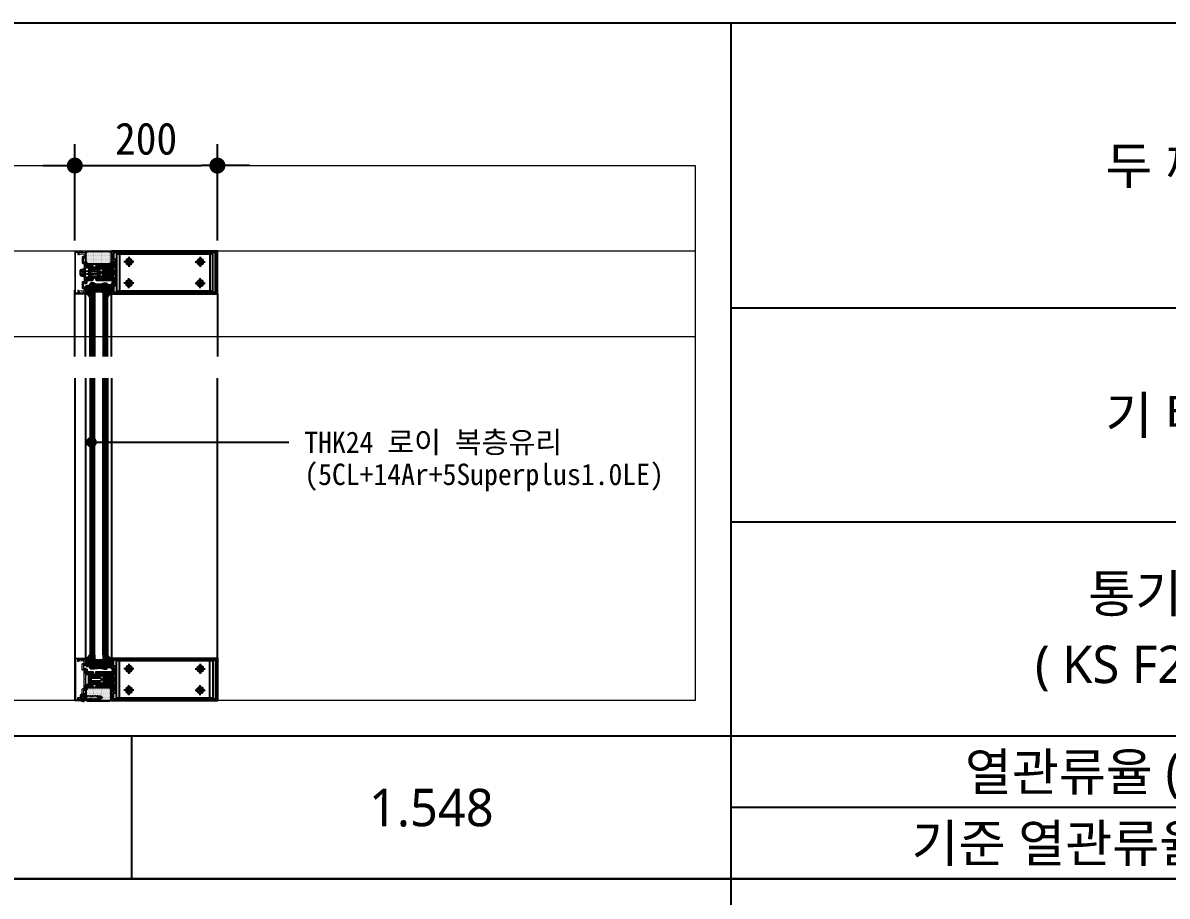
# Model space of a CAD drawing. Header units: millimetres. Extents: x 433 to 50040, y -8477 to -471.
# Drawn here: x 39581 to 41185, y -3400 to -2176 of the extents above; entities that cross this region are included whole.
import ezdxf
from ezdxf.enums import TextEntityAlignment as Align

# ---------------------------------------------------------------- set-up
doc = ezdxf.new("R2010")
doc.units = ezdxf.units.MM
doc.header["$MEASUREMENT"] = 0
doc.header["$PDSIZE"] = -10
doc.linetypes.add('HIDDEN', pattern=[0.375, 0.25, -0.125])
doc.layers.get('0').update_dxf_attribs({"linetype": 'CONTINUOUS'})
doc.layers.get('Defpoints').update_dxf_attribs({"color": 153, "linetype": 'CONTINUOUS'})
for name, color, linetype, lineweight in [('A-DIMS', 7, 'CONTINUOUS', 25), ('A-MKXS-LEAD', 7, 'CONTINUOUS', 25), ('A-MKXS-TEXT1', 3, 'CONTINUOUS', 25), ('A-MKXX-NAME', 3, 'CONTINUOUS', 25), ('A-XXXX-INSL2', 8, 'CONTINUOUS', 18), ('A-XXXX-TABL', 7, 'CONTINUOUS', 25), ('WJ-AZON', 254, 'CONTINUOUS', 5), ('WJ-NORT', 4, 'CONTINUOUS', 5), ('WJ-SILI', 4, 'CONTINUOUS', 5), ('노튼테이프', 41, 'CONTINUOUS', 5), ('창틀후레임', 3, 'CONTINUOUS', 20)]:
    doc.layers.add(name, color=color, linetype=linetype, lineweight=lineweight)
for name, color, linetype in [('A-WIN', 4, 'CONTINUOUS'), ('ALUM', 4, 'CONTINUOUS'), ('BACKUP', 4, 'CONTINUOUS'), ('C-GLAZ', 4, 'CONTINUOUS'), ('D', 5, 'CONTINUOUS'), ('DIM', 7, 'CONTINUOUS'), ('HW', 160, 'CONTINUOUS'), ('L0_', 7, 'CONTINUOUS'), ('RXANNOT', 4, 'CONTINUOUS'), ('WALL', 3, 'CONTINUOUS'), ('WJ-BOLT', 6, 'CONTINUOUS'), ('단면선', 9, 'CONTINUOUS'), ('조립앵글', 7, 'HIDDEN')]:
    doc.layers.add(name, color=color, linetype=linetype)
doc.layers.add('A-XXXX-NPLT', color=144, linetype='CONTINUOUS', lineweight=15, plot=False)
doc.styles.add('HY울릉도L', font='')
doc.styles.add('돋움체', font='')
doc.styles.add('맑은고딕', font='malgun.ttf')
doc.styles.get('HY울릉도L').set_extended_font_data('HYwulM')
doc.styles.get('돋움체').set_extended_font_data('DotumChe')
doc.dimstyles.new('CDIM', dxfattribs={"dimtxt": 3, "dimasz": 1.5, "dimexe": 2, "dimexo": 1, "dimgap": 1, "dimtad": 1, "dimdec": 0, "dimrnd": 0.5, "dimzin": 0, "dimdsep": 32, "dimlunit": 6, "dimtxsty": 'HY울릉도L', "dimblk1": '_CIDOT', "dimblk2": '_CIDOT', "dimsah": 1, "dimcen": 5.5, "dimclrd": 2, "dimclre": 2, "dimclrt": 7, "dimadec": 0, "dimazin": 0, "dimtfac": 1, "dimtdec": 0, "dimtix": 1, "dimtmove": 2, "dimatfit": 1, "dimldrblk": '_CIDOT', "dimfxl": 1, "dimtolj": 1, "dimtzin": 0, "dimlwd": -1, "dimarcsym": 0})

# ---------------------------------------------------------------- blocks, each defined once
blk = doc.blocks.new('2')
at = {"layer": 'A-XXXX-NPLT', "ltscale": 50}
for p, q in [((2290, -320), (950, -320)), ((2290, -440), (950, -440))]:
    blk.add_line(p, q, dxfattribs=at)
blk.add_lwpolyline([(2290, -950), (950, -950), (950, -200), (2290, -200)], close=True, dxfattribs=at)
at = {"layer": 'A-XXXX-TABL'}
for p, q in [((2340, 0), (2340, -1200)), ((5340, -400), (2340, -400)), ((5340, -700), (2340, -700)), ((5340, -1000), (720, -1000)), ((1500, -1200), (1500, -1000)), ((5340, -1100), (2340, -1100))]:
    blk.add_line(p, q, dxfattribs=at)
blk.add_lwpolyline([(5340, -1200), (900, -1200), (900, 0), (5340, 0)], close=True, dxfattribs=at)
at = {"layer": 'A-MKXX-NAME', "style": '맑은고딕'}
for s, p in [('두 께', (2940, -200)), ('기 타', (2940, -550)), ('통기량', (2940, -800)), ('( KS F2292 )', (2949.6, -899.2)), ('열관류율 (W/㎡·K)', (2940, -1050)), ('기준 열관류율 (W/㎡·K)', (2940, -1150))]:
    blk.add_text(s, height=52.5, dxfattribs=at).set_placement(p, align=Align.MIDDLE_CENTER)
blk = doc.blocks.new('양식2')
at = {"layer": 'A-XXXX-INSL2', "xscale": 2.666666666666639, "yscale": 2.666666666666639, "zscale": 2.666666666666639}
for p in [(8217.7, -43999.9), (8217.7, -47199.9)]:
    blk.add_blockref('2', p, dxfattribs=at)
blk = doc.blocks.new('새로fef운 블럭')
at = {"layer": 'HW', "color": 41}
for p, q in [((484.4, -573.8), (485.1, -573.4)), ((484.4, -573.8), (485.1, -574.2)), ((484.4, -575.6), (485.1, -575.2)), ((484.4, -575.6), (485.1, -576)), ((484.4, -577.4), (485.1, -577)), ((484.4, -577.4), (485.1, -577.8)), ((484.7, -571.8), (485.1, -571.6)), ((484.7, -572.2), (484.7, -571.8)), ((484.7, -572.2), (485.1, -572.4)), ((486.9, -565.9), (484.9, -567.9)), ((484.9, -570.6), (484.9, -567.9)), ((484.9, -570.6), (485.1, -570.6)), ((485.1, -571.6), (485.1, -570.6)), ((485.1, -573.4), (485.1, -572.4)), ((485.1, -575.2), (485.1, -574.2)), ((485.1, -577), (485.1, -576)), ((487.3, -565.6), (486.8, -565.6)), ((488.1, -570.3), (486.8, -565.6)), ((487.3, -565.6), (487.3, -566)), ((487.3, -566), (489.2, -567.9)), ((489.2, -571.8), (489, -572.5)), ((489.5, -572.8), (489, -572.5)), ((489.6, -573), (489, -573.3)), ((489, -574.3), (489, -573.3)), ((489.7, -574.7), (489, -574.3)), ((489.7, -574.7), (489, -575.1)), ((489, -576.1), (489, -575.1)), ((489.7, -576.5), (489, -576.1)), ((489.7, -576.5), (489, -576.9)), ((489, -577.9), (489, -576.9)), ((489.2, -571.8), (489.2, -567.9)), ((489.6, -573), (489.5, -572.8)), ((481.9, -591.6), (482.5, -591.1)), ((492.2, -591.6), (481.9, -591.6)), ((481.9, -592.2), (481.9, -591.6)), ((492.2, -592.2), (481.9, -592.2)), ((491.6, -591.1), (482.5, -591.1)), ((482.6, -594.6), (482.6, -592.2)), ((484.4, -579.2), (485.1, -578.8)), ((484.4, -579.2), (485.1, -579.6)), ((484.4, -580.9), (485.1, -580.5)), ((484.4, -580.9), (485.1, -581.3)), ((484.4, -582.7), (485.1, -582.3)), ((484.4, -582.7), (485.1, -583.1)), ((484.4, -584.5), (485.1, -584.1)), ((484.4, -584.5), (485.1, -584.9)), ((484.4, -586.3), (485.1, -585.9)), ((484.4, -586.3), (485.1, -586.7)), ((484.4, -588.1), (485.1, -587.7)), ((484.4, -588.1), (485.1, -588.5)), ((484.4, -589.8), (485.1, -589.4)), ((484.4, -589.8), (485.1, -590.2)), ((484.8, -594.6), (484.8, -592.2)), ((485.1, -578.8), (485.1, -577.8)), ((485.1, -580.5), (485.1, -579.6)), ((485.1, -582.3), (485.1, -581.3)), ((485.1, -584.1), (485.1, -583.1)), ((485.1, -585.9), (485.1, -584.9)), ((485.1, -587.7), (485.1, -586.7)), ((485.1, -589.4), (485.1, -588.5)), ((485.1, -590.2), (485.2, -590.3)), ((485.2, -590.5), (485.2, -590.3)), ((489.7, -578.3), (489, -577.9)), ((489.7, -578.3), (489, -578.7)), ((489, -579.7), (489, -578.7)), ((489.7, -580), (489, -579.7)), ((489.7, -580), (489, -580.4)), ((489, -581.4), (489, -580.4)), ((489.7, -581.8), (489, -581.4)), ((489.7, -581.8), (489, -582.2)), ((489, -583.2), (489, -582.2)), ((489.7, -583.6), (489, -583.2)), ((489.7, -583.6), (489, -584)), ((489, -585), (489, -584)), ((489.7, -585.4), (489, -585)), ((489.7, -585.4), (489, -585.8)), ((489, -586.8), (489, -585.8)), ((489.7, -587.2), (489, -586.8)), ((489.7, -587.2), (489, -587.6)), ((489, -588.6), (489, -587.6)), ((489.7, -589), (489, -588.6)), ((489.7, -589), (489, -589.3)), ((489, -590.3), (489, -589.3)), ((489, -590.5), (489, -590.3)), ((489.3, -594.6), (489.3, -592.2)), ((492.2, -591.6), (491.6, -591.1)), ((491.6, -594.6), (491.6, -592.2)), ((492.2, -592.2), (492.2, -591.6)), ((490.6, -595.6), (483.5, -595.6)), ((483.5, -595.6), (483.5, -595.9)), ((490.4, -595.9), (483.7, -595.9)), ((490.6, -595.6), (490.6, -595.9))]:
    blk.add_line(p, q, dxfattribs=at)
at = {"layer": 'HW', "color": 41, "extrusion": (0, 0, -1)}
for centre, major_axis, start_param, end_param in [((486.6, -569.9), (1.3, 1.3), 1.774199, 3.3549), ((489.6, -565.1), (1.94, 1.94), 2.518999, 3.764188), ((487, -570.5), (0.806, 0.806), 0.523592, 1.774187), ((484.5, -590.5), (-0.442, 0.442), 2.356196, 3.926994), ((489.6, -590.5), (0.442, 0.442), 2.356196, 3.926989), ((483.7, -594.7), (-0.804, 0.804), 2.216812, 5.63716), ((487.1, -593.3), (-1.84, 1.84), 2.883261, 4.970719), ((490.4, -594.7), (0.804, 0.804), 0.646016, 4.066373)]:
    blk.add_ellipse(centre, major_axis=major_axis, ratio=1, start_param=start_param, end_param=end_param, dxfattribs=at)
blk = doc.blocks.new('SCREWPL')
at = {"layer": 'WJ-BOLT', "color": 1}
for p, q in [((3813.2, 307.7), (3813.2, 293.7)), ((3820.2, 300.7), (3806.2, 300.7))]:
    blk.add_line(p, q, dxfattribs=at)
at = {"layer": 'WJ-BOLT'}
blk.add_lwpolyline([(3812.4, 299.7, 0.414214), (3812.2, 300), (3810.3, 300, -0.135792), (3810.3, 301.5), (3812.2, 301.5, 0.414214), (3812.4, 301.7), (3812.4, 303.6, -0.135792), (3813.9, 303.6), (3813.9, 301.7, 0.414214), (3814.1, 301.5), (3816, 301.5, -0.135792), (3816, 300), (3814.1, 300, 0.414214), (3813.9, 299.7), (3813.9, 297.8, -0.135792), (3812.4, 297.8)], format="xyb", close=True, dxfattribs=at)
blk.add_circle((3813.2, 300.7), 4.5, dxfattribs=at)
blk = doc.blocks.new('_CIDOT')
at = {"color": 0, "linetype": 'ByBlock'}
blk.add_line((2, 0), (-1, 0), dxfattribs=at)
at = {"color": 0, "linetype": 'ByBlock', "const_width": 0.5}
blk.add_lwpolyline([(-0.25, 0, 1), (0.25, 0, 1)], format="xyb", close=True, dxfattribs=at)
blk = doc.blocks.new('*D12')
at = {"layer": 'A-DIMS', "lineweight": -2, "transparency": 16777216}
for p, q in [((39653.5, -2481.5), (39653.5, -2346.5)), ((39853.5, -2481.5), (39853.5, -2346.5))]:
    blk.add_line(p, q, dxfattribs=at)
at = {"layer": 'A-DIMS', "transparency": 16777216}
blk.add_line((39676, -2376.5), (39831, -2376.5), dxfattribs=at)
at = {"layer": 'Defpoints', "color": 0, "transparency": 16777216}
for p in [(39853.5, -2376.5), (39653.5, -2496.5), (39853.5, -2496.5)]:
    blk.add_point(p, dxfattribs=at)
at = {"layer": 'A-DIMS', "transparency": 16777216, "xscale": 22.5, "yscale": 22.5, "zscale": 22.5, "rotation": 180}
blk.add_blockref('_CIDOT', (39653.5, -2376.5), dxfattribs=at)
at = {"layer": 'A-DIMS', "transparency": 16777216, "xscale": 22.5, "yscale": 22.5, "zscale": 22.5}
blk.add_blockref('_CIDOT', (39853.5, -2376.5), dxfattribs=at)
at = {"layer": 'A-DIMS', "color": 3, "transparency": 16777216, "insert": (39753.5, -2339), "char_height": 45, "attachment_point": 5, "style": '돋움체'}
blk.add_mtext('\\A1;200', dxfattribs=at)

msp = doc.modelspace()

# ---------------------------------------------------------------- hatches: boundary and pattern name
at = {"layer": 'A-WIN'}
h = msp.add_hatch(dxfattribs=at)
h.set_pattern_fill('ANSI31', color=8, scale=0.3, angle=270, style=0)
h.set_pattern_definition([(314.999975, (25215.7852, -34621.307), (0.673519502, 0.673518916), [])])
h.paths.add_polyline_path([(39705.9, -2537.3, -0.370185), (39706.4, -2537.7), (39707, -2541.6, 0.370185), (39707.5, -2542), (39708.3, -2542), (39708.3, -2534.8, 0.414214), (39707.8, -2534.3), (39698.6, -2534.3), (39697.6, -2533), (39691.6, -2533), (39690.6, -2534.3), (39688.6, -2534.3), (39688.6, -2533.4), (39689.6, -2532.3, 0.668179), (39689.4, -2531.8), (39676.7, -2531.8, -0.414214), (39676.2, -2531.3), (39676.2, -2521.7, -0.414214), (39676.7, -2521.2), (39689.4, -2521.2, 0.668179), (39689.6, -2520.7), (39688.6, -2519.6), (39688.6, -2518.7), (39690.6, -2518.7), (39691.6, -2519.9), (39697.6, -2519.9), (39698.6, -2518.7), (39707.8, -2518.7, 0.414214), (39708.3, -2518.2), (39708.3, -2510.9), (39707.5, -2510.9, 0.370185), (39707, -2511.4), (39706.4, -2515.3, -0.370185), (39705.9, -2515.7), (39684, -2515.7, 1), (39684, -2517.4), (39685.9, -2517.4, -0.414214), (39686.2, -2517.7), (39686.2, -2518.9, -0.414214), (39685.9, -2519.2), (39676.5, -2519.2, -0.414214), (39676.2, -2518.9), (39676.2, -2517.7, -0.414214), (39676.5, -2517.4), (39678.3, -2517.4, 1), (39678.3, -2515.7), (39671, -2515.7, -0.414214), (39670.5, -2515.2), (39670.5, -2512.5, 0.414214), (39670.2, -2512.2), (39668.8, -2512.2, 0.414214), (39668.5, -2512.5), (39668.5, -2517.9, 0.414214), (39668.8, -2518.2), (39672.7, -2518.2, -0.414214), (39673.2, -2518.7), (39673.2, -2534.3, -0.414214), (39672.7, -2534.8), (39668.8, -2534.8, 0.414214), (39668.5, -2535.1), (39668.5, -2540.5, 0.414214), (39668.8, -2540.8), (39670.2, -2540.8, 0.414214), (39670.5, -2540.5), (39670.5, -2537.8, -0.414214), (39671, -2537.3), (39678.3, -2537.3, 1), (39678.3, -2535.6), (39676.5, -2535.6, -0.414214), (39676.2, -2535.3), (39676.2, -2534.1, -0.414214), (39676.5, -2533.8), (39685.9, -2533.8, -0.414214), (39686.2, -2534.1), (39686.2, -2535.3, -0.414214), (39685.9, -2535.6), (39684, -2535.6, 1), (39684, -2537.3)])
at = {"layer": 'A-WIN', "linetype": 'Continuous'}
h = msp.add_hatch(dxfattribs=at)
h.set_pattern_fill('ANSI37', color=8, scale=0.3, angle=90, style=0)
h.set_pattern_definition([(135, (54155.6148, -34621.307), (0.67351921, 0.67351921), []), (45, (54155.6148, -34621.307), (0.67351921, -0.67351921), [])])
edge = h.paths.add_edge_path()
edge.add_arc((39694.2, -2542.6), 1.1, 136.8305, 179.8108)
edge.add_line((39693.1, -2542.6), (39693.1, -2547.6))
edge.add_arc((39692.8, -2547.6), 0.3, -90, 0, ccw=False)
edge.add_line((39692.8, -2547.9), (39681.5, -2547.9))
edge.add_arc((39681.5, -2547.6), 0.3, 180, 270, ccw=False)
edge.add_line((39681.2, -2547.6), (39681.2, -2542.6))
edge.add_arc((39680.1, -2542.6), 1.1, 0.1892, 43.1695)
edge.add_arc((39687.2, -2518.6), 24.1, 254.9717, 285.0283)
h = msp.add_hatch(dxfattribs=at)
h.set_pattern_fill('ANSI37', color=8, scale=0.3, angle=90, style=0)
h.set_pattern_definition([(135, (54155.6148, -34678.4199), (0.67351921, 0.67351921), []), (45, (54155.6148, -34678.4199), (0.67351921, -0.67351921), [])])
edge = h.paths.add_edge_path()
edge.add_arc((39694.2, -3080.7), 1.1, 180.1892, 223.1695, ccw=False)
edge.add_line((39693.1, -3080.7), (39693.1, -3075.6))
edge.add_arc((39692.8, -3075.6), 0.3, 360, 450)
edge.add_line((39692.8, -3075.3), (39681.5, -3075.3))
edge.add_arc((39681.5, -3075.6), 0.3, 90, 180)
edge.add_line((39681.2, -3075.6), (39681.2, -3080.7))
edge.add_arc((39680.1, -3080.7), 1.1, 316.8305, 359.8108, ccw=False)
edge.add_arc((39687.2, -3104.7), 24.1, 74.9717, 105.0283, ccw=False)
at = {"layer": 'A-WIN'}
h = msp.add_hatch(dxfattribs=at)
h.set_pattern_fill('ANSI31', color=8, scale=0.3, angle=270, style=0)
h.set_pattern_definition([(314.999975, (25215.7852, -34678.4199), (0.673519502, 0.673518916), [])])
h.paths.add_polyline_path([(39705.9, -3086, 0.370185), (39706.4, -3085.6), (39707, -3081.7, -0.370185), (39707.5, -3081.2), (39708.3, -3081.2), (39708.3, -3088.5, -0.414214), (39707.8, -3089), (39698.6, -3089), (39697.6, -3090.2), (39691.6, -3090.2), (39690.6, -3089), (39688.6, -3089), (39688.6, -3089.9), (39689.6, -3091, -0.668179), (39689.4, -3091.5), (39676.7, -3091.5, 0.414214), (39676.2, -3092), (39676.2, -3101.6, 0.414214), (39676.7, -3102.1), (39689.4, -3102.1, -0.668179), (39689.6, -3102.6), (39688.6, -3103.7), (39688.6, -3104.6), (39690.6, -3104.6), (39691.6, -3103.3), (39697.6, -3103.3), (39698.6, -3104.6), (39707.8, -3104.6, -0.414214), (39708.3, -3105.1), (39708.3, -3112.3), (39707.5, -3112.3, -0.370185), (39707, -3111.9), (39706.4, -3108, 0.370185), (39705.9, -3107.6), (39684, -3107.6, -1), (39684, -3105.9), (39685.9, -3105.9, 0.414214), (39686.2, -3105.6), (39686.2, -3104.4, 0.414214), (39685.9, -3104.1), (39676.5, -3104.1, 0.414214), (39676.2, -3104.4), (39676.2, -3105.6, 0.414214), (39676.5, -3105.9), (39678.3, -3105.9, -1), (39678.3, -3107.6), (39671, -3107.6, 0.414214), (39670.5, -3108.1), (39670.5, -3110.8, -0.414214), (39670.2, -3111.1), (39668.8, -3111.1, -0.414214), (39668.5, -3110.8), (39668.5, -3105.4, -0.414214), (39668.8, -3105.1), (39672.7, -3105.1, 0.414214), (39673.2, -3104.6), (39673.2, -3089, 0.414214), (39672.7, -3088.5), (39668.8, -3088.5, -0.414214), (39668.5, -3088.2), (39668.5, -3082.8, -0.414214), (39668.8, -3082.5), (39670.2, -3082.5, -0.414214), (39670.5, -3082.8), (39670.5, -3085.5, 0.414214), (39671, -3086), (39678.3, -3086, -1), (39678.3, -3087.7), (39676.5, -3087.7, 0.414214), (39676.2, -3088), (39676.2, -3089.2, 0.414214), (39676.5, -3089.5), (39685.9, -3089.5, 0.414214), (39686.2, -3089.2), (39686.2, -3088, 0.414214), (39685.9, -3087.7), (39684, -3087.7, -1), (39684, -3086)])
at = {"layer": 'BACKUP', "ltscale": 10}
h = msp.add_hatch(dxfattribs=at)
h.set_pattern_fill('DOTS', color=8, scale=20, angle=90, style=0)
h.set_pattern_definition([(90, (41116.5544, 189873.7493), (-1.25, 0.625), [0, -1.25])])
edge = h.paths.add_edge_path()
edge.add_line((39704.7, -2499.5), (39704.7, -2511.6))
edge.add_arc((39701.7, -2511.6), 3, -90, 0, ccw=False)
edge.add_line((39701.7, -2514.6), (39672, -2514.6))
edge.add_arc((39672, -2511.6), 3, 180, 270, ccw=False)
edge.add_line((39669, -2511.6), (39669, -2499.5))
edge.add_arc((39672, -2499.5), 3, 90, 180, ccw=False)
edge.add_line((39672, -2496.5), (39701.7, -2496.5))
edge.add_arc((39701.7, -2499.5), 3, 0, 90, ccw=False)
at = {"layer": 'BACKUP'}
h = msp.add_hatch(dxfattribs=at)
h.set_pattern_fill('DOTS', color=8, scale=5, angle=90, style=0)
h.set_pattern_definition([(270, (23065.76747, -209572.53284), (-0.3125, -0.15625), [0, -0.3125])])
h.paths.add_polyline_path([(39675.2, -2547.8, 1), (39668.5, -2547.8, 1)])
h = msp.add_hatch(dxfattribs=at)
h.set_pattern_fill('DOTS', color=8, scale=5, angle=90, style=0)
h.set_pattern_definition([(270, (23065.76747, -209629.64574), (-0.3125, -0.15625), [0, -0.3125])])
h.paths.add_polyline_path([(39675.2, -3075.5, -1), (39668.5, -3075.5, -1)])
at = {"layer": 'BACKUP', "ltscale": 10}
h = msp.add_hatch(dxfattribs=at)
h.set_pattern_fill('DOTS', color=8, scale=20, angle=90, style=0)
h.set_pattern_definition([(90, (41116.5544, 189816.6364), (-1.25, 0.625), [0, -1.25])])
edge = h.paths.add_edge_path()
edge.add_line((39704.7, -3123.8), (39704.7, -3111.6))
edge.add_arc((39701.7, -3111.6), 3, 0, 90)
edge.add_line((39701.7, -3108.6), (39672, -3108.6))
edge.add_arc((39672, -3111.6), 3, 90, 180)
edge.add_line((39669, -3111.6), (39669, -3123.8))
edge.add_arc((39672, -3123.8), 3, 180, 270)
edge.add_line((39672, -3126.8), (39701.7, -3126.8))
edge.add_arc((39701.7, -3123.8), 3, 270, 360)
at = {"layer": 'D'}
h = msp.add_hatch(dxfattribs=at)
h.set_pattern_fill('JIS_STN_2.5', color=1, scale=0.3, angle=-45, style=0)
h.set_pattern_definition([(360, (40222.41435, -1921.67964), (2e-16, 0.75), []), (360, (40222.78876, -1922.05406), (2e-16, 0.75), [0.36, -0.15])])
h.paths.add_polyline_path([(39703.2, -2522.3), (39703.2, -2520.3), (39698.5, -2520.3), (39698.5, -2522.3)])
h = msp.add_hatch(dxfattribs=at)
h.set_pattern_fill('JIS_STN_2.5', color=1, scale=0.3, angle=-45, style=0)
h.set_pattern_definition([(360, (40222.41435, -1978.79255), (2e-16, 0.75), []), (360, (40222.78876, -1979.16696), (2e-16, 0.75), [0.36, -0.15])])
h.paths.add_polyline_path([(39703.2, -3100.9), (39703.2, -3102.9), (39698.5, -3102.9), (39698.5, -3100.9)])
at = {"layer": 'WJ-AZON'}
for points in [[(39704.1, -2532.6, -0.414214), (39703.6, -2532.1), (39703.6, -2530.1), (39703.6, -2529.5, -1), (39704.6, -2529.5), (39704.6, -2530.1, 0.414214), (39705.1, -2530.6), (39708, -2530.6, 0.414214), (39708.5, -2530.1), (39708.5, -2522.8, 0.414214), (39708, -2522.3), (39705.2, -2522.3, 0.414214), (39704.7, -2522.8), (39704.7, -2523.1, -1), (39703.7, -2523.1), (39703.7, -2522.8, 0.414214), (39703.2, -2522.3), (39698.5, -2522.3, 0.414214), (39698, -2522.8), (39698, -2523.1, -1), (39697, -2523.1), (39697, -2522.8, 0.414214), (39696.5, -2522.3), (39693.7, -2522.3, 0.414214), (39693.2, -2522.8), (39693.2, -2530.1, 0.414214), (39693.7, -2530.6), (39696.5, -2530.6, 0.414214), (39697, -2530.1), (39697, -2529.5, -1), (39698, -2529.5), (39698, -2530.1), (39698, -2532.1, -0.414214), (39697.5, -2532.6, 0.151009)], [(39704.1, -3090.6, 0.414214), (39703.6, -3091.1), (39703.6, -3093.1), (39703.6, -3093.7, 1), (39704.6, -3093.7), (39704.6, -3093.1, -0.414214), (39705.1, -3092.6), (39708, -3092.6, -0.414214), (39708.5, -3093.1), (39708.5, -3100.4, -0.414214), (39708, -3100.9), (39705.2, -3100.9, -0.414214), (39704.7, -3100.4), (39704.7, -3100.1, 1), (39703.7, -3100.1), (39703.7, -3100.4, -0.414214), (39703.2, -3100.9), (39698.5, -3100.9, -0.414214), (39698, -3100.4), (39698, -3100.1, 1), (39697, -3100.1), (39697, -3100.4, -0.414214), (39696.5, -3100.9), (39693.7, -3100.9, -0.414214), (39693.2, -3100.4), (39693.2, -3093.1, -0.414214), (39693.7, -3092.6), (39696.5, -3092.6, -0.414214), (39697, -3093.1), (39697, -3093.7, 1), (39698, -3093.7), (39698, -3093.1), (39698, -3091.1, 0.414214), (39697.5, -3090.6, -0.151009)]]:
    msp.add_hatch(color=256, dxfattribs=at).paths.add_polyline_path(points)
at = {"layer": 'WJ-SILI'}
h = msp.add_hatch(dxfattribs=at)
h.set_pattern_fill('ANSI37', color=8, scale=0.3, angle=-180, style=0)
h.set_pattern_definition([(45, (36785.8064, -5768.5031), (-0.6735192, 0.6735192), []), (135, (36785.8064, -5768.5031), (-0.6735192, -0.6735192), [])])
edge = h.paths.add_edge_path()
edge.add_line((39705.2, -2556.4), (39705.2, -2550.5))
edge.add_line((39705.2, -2550.5), (39699.2, -2550.5))
edge.add_line((39699.2, -2550.5), (39699.2, -2562.1))
edge.add_arc((39706.6, -2563.9), 7.63, 100.7044, 166.3348, ccw=False)
h = msp.add_hatch(dxfattribs=at)
h.set_pattern_fill('ANSI37', color=8, scale=0.3, angle=-180, style=0)
h.set_pattern_definition([(45, (36785.8064, -5825.61605), (-0.6735192, 0.6735192), []), (135, (36785.8064, -5825.61605), (-0.6735192, -0.6735192), [])])
edge = h.paths.add_edge_path()
edge.add_line((39705.2, -3066.8), (39705.2, -3072.8))
edge.add_line((39705.2, -3072.8), (39699.2, -3072.8))
edge.add_line((39699.2, -3072.8), (39699.2, -3061.1))
edge.add_arc((39706.6, -3059.3), 7.63, 193.6652, 259.2956)
at = {"layer": '노튼테이프'}
h = msp.add_hatch(dxfattribs=at)
h.set_pattern_fill('DASH', color=9, scale=0.3, angle=-90, style=0)
h.set_pattern_definition([(90, (37953.7426, -2821.7077), (0.9525, 0.9525), [0.9525, -0.9525])])
h.paths.add_polyline_path([(39705.2, -2543.5), (39699.2, -2543.5), (39699.2, -2550.5), (39705.2, -2550.5)])
h = msp.add_hatch(dxfattribs=at)
h.set_pattern_fill('DASH', color=9, scale=0.3, angle=-90, style=0)
h.set_pattern_definition([(90, (37953.7426, -2878.8206), (0.9525, 0.9525), [0.9525, -0.9525])])
h.paths.add_polyline_path([(39705.2, -3079.8), (39699.2, -3079.8), (39699.2, -3072.8), (39705.2, -3072.8)])

# ---------------------------------------------------------------- linework, layer by layer
at = {"color": 6}
for points in [[(39676.2, -2521.7), (39676.2, -2521.7), (39676.2, -2521.7, -0.414214), (39676.7, -2521.2), (39689.4, -2521.2, 0.668179), (39689.6, -2520.7), (39688.6, -2519.6), (39688.6, -2518.7), (39690.6, -2518.7), (39691.6, -2519.9), (39697.6, -2519.9), (39698.6, -2518.7), (39707.8, -2518.7, 0.414214), (39708.3, -2518.2), (39708.3, -2510.9), (39707.5, -2510.9, 0.370185), (39707, -2511.4), (39706.4, -2515.3, -0.370185), (39705.9, -2515.7), (39684, -2515.7, 1), (39684, -2517.4), (39685.9, -2517.4, -0.414214), (39686.2, -2517.7), (39686.2, -2518.9, -0.414214), (39685.9, -2519.2), (39676.5, -2519.2, -0.414214), (39676.2, -2518.9), (39676.2, -2517.7, -0.414214), (39676.5, -2517.4), (39678.3, -2517.4, 0.999412), (39678.3, -2515.7), (39671, -2515.7, -0.41563), (39670.5, -2515.2), (39670.5, -2512.5, 0.414214), (39670.2, -2512.2), (39668.8, -2512.2, 0.414214), (39668.5, -2512.5), (39668.5, -2517.9, 0.414214), (39668.8, -2518.2), (39672.7, -2518.2, -0.414214), (39673.2, -2518.7), (39673.2, -2534.3), (39673.2, -2534.3, -0.414214), (39672.7, -2534.8), (39668.8, -2534.8, 0.414214), (39668.5, -2535.1), (39668.5, -2540.5, 0.414214), (39668.8, -2540.8), (39670.2, -2540.8, 0.414214), (39670.5, -2540.5), (39670.5, -2537.8, -0.41563), (39671, -2537.3), (39678.3, -2537.3, 0.999412), (39678.3, -2535.6), (39676.5, -2535.6, -0.414214), (39676.2, -2535.3), (39676.2, -2534.1, -0.414214), (39676.5, -2533.8), (39685.9, -2533.8, -0.414214), (39686.2, -2534.1), (39686.2, -2535.3, -0.414214), (39685.9, -2535.6), (39684, -2535.6, 1), (39684, -2537.3), (39705.9, -2537.3, -0.370185), (39706.4, -2537.7), (39707, -2541.6, 0.370185), (39707.5, -2542), (39708.3, -2542), (39708.3, -2534.8, 0.414214), (39707.8, -2534.3), (39698.6, -2534.3), (39697.6, -2533), (39691.6, -2533), (39690.6, -2534.3), (39688.6, -2534.3), (39688.6, -2533.4), (39689.6, -2532.3, 0.668179), (39689.4, -2531.8), (39676.7, -2531.8, -0.414214), (39676.2, -2531.3), (39676.2, -2531.3), (39676.2, -2521.7)], [(39676.2, -3101.6), (39676.2, -3101.6), (39676.2, -3101.6, 0.414214), (39676.7, -3102.1), (39689.4, -3102.1, -0.668179), (39689.6, -3102.6), (39688.6, -3103.7), (39688.6, -3104.6), (39690.6, -3104.6), (39691.6, -3103.3), (39697.6, -3103.3), (39698.6, -3104.6), (39707.8, -3104.6, -0.414214), (39708.3, -3105.1), (39708.3, -3112.3), (39707.5, -3112.3, -0.370185), (39707, -3111.9), (39706.4, -3108, 0.370185), (39705.9, -3107.6), (39684, -3107.6, -1), (39684, -3105.9), (39685.9, -3105.9, 0.414214), (39686.2, -3105.6), (39686.2, -3104.4, 0.414214), (39685.9, -3104.1), (39676.5, -3104.1, 0.414214), (39676.2, -3104.4), (39676.2, -3105.6, 0.414214), (39676.5, -3105.9), (39678.3, -3105.9, -0.999412), (39678.3, -3107.6), (39671, -3107.6, 0.41563), (39670.5, -3108.1), (39670.5, -3110.8, -0.414214), (39670.2, -3111.1), (39668.8, -3111.1, -0.414214), (39668.5, -3110.8), (39668.5, -3105.4, -0.414214), (39668.8, -3105.1), (39672.7, -3105.1, 0.414214), (39673.2, -3104.6), (39673.2, -3089), (39673.2, -3089, 0.414214), (39672.7, -3088.5), (39668.8, -3088.5, -0.414214), (39668.5, -3088.2), (39668.5, -3082.8, -0.414214), (39668.8, -3082.5), (39670.2, -3082.5, -0.414214), (39670.5, -3082.8), (39670.5, -3085.5, 0.41563), (39671, -3086), (39678.3, -3086, -0.999412), (39678.3, -3087.7), (39676.5, -3087.7, 0.414214), (39676.2, -3088), (39676.2, -3089.2, 0.414214), (39676.5, -3089.5), (39685.9, -3089.5, 0.414214), (39686.2, -3089.2), (39686.2, -3088, 0.414214), (39685.9, -3087.7), (39684, -3087.7, -1), (39684, -3086), (39705.9, -3086, 0.370185), (39706.4, -3085.6), (39707, -3081.7, -0.370185), (39707.5, -3081.2), (39708.3, -3081.2), (39708.3, -3088.5, -0.414214), (39707.8, -3089), (39698.6, -3089), (39697.6, -3090.2), (39691.6, -3090.2), (39690.6, -3089), (39688.6, -3089), (39688.6, -3089.9), (39689.6, -3091, -0.668179), (39689.4, -3091.5), (39676.7, -3091.5, 0.414214), (39676.2, -3092), (39676.2, -3092), (39676.2, -3101.6)]]:
    msp.add_lwpolyline(points, format="xyb", dxfattribs=at)
at = {"layer": 'A-MKXS-LEAD'}
msp.add_line((39676.9, -2764.3), (39953.5, -2764.3), dxfattribs=at)
at = {"layer": 'A-MKXS-LEAD', "const_width": 7.5}
msp.add_lwpolyline([(39673.2, -2764.3, 1), (39680.7, -2764.3, 1)], format="xyb", close=True, dxfattribs=at)
at = {"layer": 'BACKUP'}
for points in [[(39704.7, -2499.5), (39704.7, -2511.6, -0.414214), (39701.7, -2514.6), (39672, -2514.6, -0.414214), (39669, -2511.6), (39669, -2499.5, -0.414214), (39672, -2496.5), (39701.7, -2496.5, -0.414214)], [(39704.7, -3123.8), (39704.7, -3111.6, 0.414214), (39701.7, -3108.6), (39672, -3108.6, 0.414214), (39669, -3111.6), (39669, -3123.8, 0.414214), (39672, -3126.8), (39701.7, -3126.8, 0.414214)]]:
    msp.add_lwpolyline(points, format="xyb", close=True, dxfattribs=at)
for centre in [(39671.8, -2547.8), (39671.8, -3075.5)]:
    msp.add_circle(centre, 3.35, dxfattribs=at)
at = {"layer": 'C-GLAZ'}
for points in [[(39681.2, -2551.2), (39681.2, -2542.5, 0.414214), (39680.2, -2541.5), (39676.2, -2541.5, 0.414214), (39675.2, -2542.5), (39675.2, -2551.2)], [(39693.2, -2551.2), (39693.2, -2542.5, -0.414214), (39694.2, -2541.5), (39698.2, -2541.5, -0.414214), (39699.2, -2542.5), (39699.2, -2551.2)], [(39681.2, -3062.1), (39681.2, -3080.7, -0.414214), (39680.2, -3081.7), (39676.2, -3081.7, -0.414214), (39675.2, -3080.7), (39675.2, -3062.1)], [(39693.2, -3062.1), (39693.2, -3080.7, 0.414214), (39694.2, -3081.7), (39698.2, -3081.7, 0.414214), (39699.2, -3080.7), (39699.2, -3062.1)]]:
    msp.add_lwpolyline(points, format="xyb", dxfattribs=at)
for points in [[(39675.2, -2644.3), (39675.2, -2542.5)], [(39681.2, -2542.3), (39681.2, -2644.3)], [(39693.2, -2542.5), (39693.2, -2644.3)], [(39699.2, -2644.3), (39699.2, -2550.5)], [(39675.2, -2674.3), (39675.2, -3062.1)], [(39681.2, -3062.1), (39681.2, -2674.3)], [(39693.2, -3062.1), (39693.2, -2674.3)], [(39699.2, -2674.3), (39699.2, -3062.1)]]:
    msp.add_lwpolyline(points, dxfattribs=at)
at = {"layer": 'D', "color": 1}
for p, q in [((39698.5, -2522.3), (39698.5, -2520.3)), ((39703.2, -2522.3), (39703.2, -2520.3)), ((39698.5, -3100.9), (39698.5, -3102.9)), ((39703.2, -3100.9), (39703.2, -3102.9))]:
    msp.add_line(p, q, dxfattribs=at)
for centre, start, end in [((39700.8, -2522), 252.8254, 287.1746), ((39700.8, -3101.3), 72.8254, 107.1746)]:
    msp.add_arc(centre, 11.2, start, end, dxfattribs=at)
at = {"layer": 'DIM', "color": 8}
for p, q in [((39676.7, -2541.5), (39676.7, -2644.3)), ((39678.2, -2541.5), (39678.2, -2644.3)), ((39679.7, -2541.5), (39679.7, -2644.3)), ((39694.7, -2541.5), (39694.7, -2644.3)), ((39696.2, -2541.5), (39696.2, -2644.3)), ((39697.7, -2541.5), (39697.7, -2644.3)), ((39676.7, -3062.1), (39676.7, -2674.3)), ((39678.2, -3062.1), (39678.2, -2674.3)), ((39679.7, -3062.1), (39679.7, -2674.3)), ((39694.7, -3062.1), (39694.7, -2674.3)), ((39696.2, -3062.1), (39696.2, -2674.3)), ((39697.7, -3062.1), (39697.7, -2674.3)), ((39676.7, -3062.1), (39676.7, -3081.7)), ((39678.2, -3062.1), (39678.2, -3081.7)), ((39679.7, -3062.1), (39679.7, -3081.7)), ((39694.7, -3062.1), (39694.7, -3081.7)), ((39696.2, -3062.1), (39696.2, -3081.7)), ((39697.7, -3062.1), (39697.7, -3081.7))]:
    msp.add_line(p, q, dxfattribs=at)
at = {"layer": 'L0_', "color": 1, "linetype": 'Continuous'}
for p, q in [((39681.9, -2548), (39681.9, -2553.5)), ((39682.2, -2548.7), (39682.2, -2553)), ((39682.7, -2548.7), (39682.7, -2552.8)), ((39691.4, -2548), (39682.9, -2548)), ((39691.4, -2548.5), (39682.9, -2548.5)), ((39691.6, -2552.8), (39691.6, -2548.7)), ((39692.1, -2553), (39692.1, -2548.7)), ((39692.4, -2548), (39692.4, -2553.5)), ((39686.7, -2553.5), (39682.7, -2553.5)), ((39682.9, -2553), (39691.4, -2553)), ((39686.7, -2553.5), (39687.2, -2553)), ((39687.2, -2553), (39687.7, -2553.5)), ((39691.6, -2553.5), (39687.7, -2553.5)), ((39681.9, -3075.2), (39681.9, -3069.7)), ((39682.2, -3074.5), (39682.2, -3070.2)), ((39686.7, -3069.7), (39682.7, -3069.7)), ((39682.7, -3074.5), (39682.7, -3070.4)), ((39682.9, -3070.2), (39691.4, -3070.2)), ((39691.4, -3074.7), (39682.9, -3074.7)), ((39691.4, -3075.2), (39682.9, -3075.2)), ((39686.7, -3069.7), (39687.2, -3070.2)), ((39687.2, -3070.2), (39687.7, -3069.7)), ((39691.6, -3069.7), (39687.7, -3069.7)), ((39691.6, -3070.4), (39691.6, -3074.5)), ((39692.1, -3070.2), (39692.1, -3074.5)), ((39692.4, -3075.2), (39692.4, -3069.7))]:
    msp.add_line(p, q, dxfattribs=at)
for points in [[(39693.4, -2541.9, 0.189767), (39693.1, -2542.6), (39693.1, -2547.6, -0.414214), (39692.8, -2547.9), (39681.5, -2547.9, -0.414214), (39681.2, -2547.6), (39681.2, -2542.6, 0.189767), (39681, -2541.9, 0.131904), (39693.4, -2541.9)], [(39693.4, -3081.4, -0.189767), (39693.1, -3080.7), (39693.1, -3075.6, 0.414214), (39692.8, -3075.3), (39681.5, -3075.3, 0.414214), (39681.2, -3075.6), (39681.2, -3080.7, -0.189767), (39681, -3081.4, -0.131904), (39693.4, -3081.4)]]:
    msp.add_lwpolyline(points, format="xyb", dxfattribs=at)
for points in [[(39682.2, -2548), (39682.2, -2553.5), (39681.2, -2553.5), (39681.2, -2548)], [(39692.1, -2548), (39692.1, -2553.5), (39693.1, -2553.5), (39693.1, -2548)], [(39682.2, -3075.2), (39682.2, -3069.7), (39681.2, -3069.7), (39681.2, -3075.2)], [(39692.1, -3075.2), (39692.1, -3069.7), (39693.1, -3069.7), (39693.1, -3075.2)]]:
    msp.add_lwpolyline(points, close=True, dxfattribs=at)
at = {"layer": 'L0_', "color": 8, "linetype": 'Continuous'}
for centre in [(39683.5, -2549.3), (39683.5, -2550.8), (39685, -2549.3), (39685, -2550.8), (39686.5, -2549.3), (39686.5, -2550.8), (39688, -2549.3), (39688, -2550.8), (39689.5, -2549.3), (39689.5, -2550.8), (39690.9, -2549.3), (39690.9, -2550.8), (39683.5, -2552.3), (39685, -2552.3), (39686.5, -2552.3), (39688, -2552.3), (39689.5, -2552.3), (39690.9, -2552.3), (39683.5, -3071), (39683.5, -3072.5), (39683.5, -3074), (39685, -3071), (39685, -3072.5), (39685, -3074), (39686.5, -3071), (39686.5, -3072.5), (39686.5, -3074), (39688, -3071), (39688, -3072.5), (39688, -3074), (39689.5, -3071), (39689.5, -3072.5), (39689.5, -3074), (39690.9, -3071), (39690.9, -3072.5), (39690.9, -3074)]:
    msp.add_circle(centre, 0.65, dxfattribs=at)
at = {"layer": 'L0_', "color": 1, "linetype": 'Continuous'}
for centre, radius, start, end in [((39682.9, -2548.7), 0.7, 90, 180), ((39682.9, -2548.7), 0.2, 90, 180), ((39691.4, -2548.7), 0.7, 0, 90), ((39691.4, -2548.7), 0.2, 0, 90), ((39682.7, -2553), 0.5, 180, 270), ((39682.9, -2552.8), 0.2, 180, 270), ((39691.4, -2552.8), 0.2, 270, 0), ((39691.6, -2553), 0.5, 270, 0), ((39682.7, -3070.2), 0.5, 90, 180), ((39682.9, -3074.5), 0.7, 180, 270), ((39682.9, -3070.4), 0.2, 90, 180), ((39682.9, -3074.5), 0.2, 180, 270), ((39691.4, -3070.4), 0.2, 0, 90), ((39691.4, -3074.5), 0.2, 270, 0), ((39691.4, -3074.5), 0.7, 270, 0), ((39691.6, -3070.2), 0.5, 0, 90)]:
    msp.add_arc(centre, radius, start, end, dxfattribs=at)
at = {"layer": 'WALL'}
for points in [[(39853.5, -2556.2), (39853.5, -2496.8, 0.414214), (39853.2, -2496.5), (39705.5, -2496.5, 0.414214), (39705.2, -2496.8), (39705.2, -2511.3, 0.414214), (39705.7, -2511.8), (39706.4, -2511.8), (39706.4, -2510.6, -0.414214), (39706.7, -2510.3), (39708.2, -2510.3, -0.414214), (39708.5, -2510.6), (39708.5, -2520, -0.414213), (39708.2, -2520.3), (39690.4, -2520.3), (39691, -2520.9, -0.668179), (39690.8, -2521.4), (39677.7, -2521.4, 0.897919), (39677.5, -2523.9), (39677.8, -2524.4), (39679, -2524.4), (39679.3, -2523.9), (39679.6, -2524.4), (39680.8, -2524.4), (39681.1, -2523.9), (39681.4, -2524.4), (39682.6, -2524.4), (39682.9, -2523.9), (39683.2, -2524.4), (39684.4, -2524.4), (39684.7, -2523.9), (39685, -2524.4), (39686.2, -2524.4), (39686.5, -2523.9), (39686.8, -2524.4), (39688, -2524.4), (39688.3, -2523.9), (39688.6, -2524.4), (39690.8, -2525.7, -0.267949), (39691.2, -2526.4, -0.267949), (39690.8, -2527.2), (39688.6, -2528.4), (39687.7, -2528.4), (39687.4, -2528.9), (39687.1, -2528.4), (39685.9, -2528.4), (39685.6, -2528.9), (39685.3, -2528.4), (39684.1, -2528.4), (39683.8, -2528.9), (39683.5, -2528.4), (39682.3, -2528.4), (39682, -2528.9), (39681.7, -2528.4), (39680.5, -2528.4), (39680.2, -2528.9), (39679.9, -2528.4), (39678, -2528.4), (39677.7, -2528.9), (39677.7, -2528.9, 1), (39677.7, -2531.4), (39690.8, -2531.4, -0.659433), (39691, -2532), (39690.3, -2532.6), (39697.5, -2532.6, 0.414214), (39698, -2532.1), (39698, -2530.1), (39698, -2529.5, 1), (39697, -2529.5), (39697, -2530.1), (39697, -2530.1, -0.414214), (39696.5, -2530.6), (39693.7, -2530.6, -0.414214), (39693.2, -2530.1), (39693.2, -2522.8, -0.414214), (39693.7, -2522.3), (39696.5, -2522.3, -0.414214), (39697, -2522.8), (39697, -2523.1, 1), (39698, -2523.1), (39698, -2522.8), (39698, -2522.8, -0.414214), (39698.5, -2522.3), (39703.2, -2522.3, -0.414214), (39703.7, -2522.8), (39703.7, -2523.1, 1), (39704.7, -2523.1), (39704.7, -2522.8, -0.414214), (39705.2, -2522.3), (39708, -2522.3, -0.414214), (39708.5, -2522.8), (39708.5, -2530.1, -0.414214), (39708, -2530.6), (39705.1, -2530.6, -0.414214), (39704.6, -2530.1), (39704.6, -2529.5, 1), (39703.6, -2529.5), (39703.6, -2530.1), (39703.6, -2532.1, 0.414217), (39704.1, -2532.6), (39708, -2532.6, -0.414218), (39708.5, -2533.1), (39708.5, -2542.4, -0.414214), (39708.2, -2542.7), (39706.7, -2542.7, -0.414214), (39706.4, -2542.4), (39706.4, -2541.2), (39705.7, -2541.2, 0.414214), (39705.2, -2541.7), (39705.2, -2556.2, 0.414214), (39705.5, -2556.5), (39853.2, -2556.5, 0.414214)], [(39708, -2507.8), (39710, -2507.8, -0.414214), (39711, -2508.8), (39711, -2544.2, -0.414214), (39710, -2545.2), (39708, -2545.2, 0.414214), (39707.7, -2545.5), (39707.7, -2553.7, 0.414214), (39708, -2554), (39851, -2554), (39851, -2499), (39708, -2499, 0.414214), (39707.7, -2499.3), (39707.7, -2507.5, 0.414214)], [(39853.5, -3067.1), (39853.5, -3126.5, -0.414214), (39853.2, -3126.8), (39705.5, -3126.8, -0.414214), (39705.2, -3126.5), (39705.2, -3112, -0.414214), (39705.7, -3111.5), (39706.4, -3111.5), (39706.4, -3112.7, 0.414214), (39706.7, -3113), (39708.2, -3113, 0.414214), (39708.5, -3112.7), (39708.5, -3103.2, 0.414213), (39708.2, -3102.9), (39690.4, -3102.9), (39691, -3102.4, 0.668179), (39690.8, -3101.8), (39677.7, -3101.8, -0.897919), (39677.5, -3099.4), (39677.8, -3098.8), (39679, -3098.8), (39679.3, -3099.3), (39679.6, -3098.8), (39680.8, -3098.8), (39681.1, -3099.3), (39681.4, -3098.8), (39682.6, -3098.8), (39682.9, -3099.3), (39683.2, -3098.8), (39684.4, -3098.8), (39684.7, -3099.3), (39685, -3098.8), (39686.2, -3098.8), (39686.5, -3099.3), (39686.8, -3098.8), (39688, -3098.8), (39688.3, -3099.3), (39688.6, -3098.8), (39690.8, -3097.6, 0.267949), (39691.2, -3096.8, 0.267949), (39690.8, -3096.1), (39688.6, -3094.8), (39687.7, -3094.8), (39687.4, -3094.3), (39687.1, -3094.8), (39685.9, -3094.8), (39685.6, -3094.3), (39685.3, -3094.8), (39684.1, -3094.8), (39683.8, -3094.3), (39683.5, -3094.8), (39682.3, -3094.8), (39682, -3094.3), (39681.7, -3094.8), (39680.5, -3094.8), (39680.2, -3094.3), (39679.9, -3094.8), (39678, -3094.8), (39677.7, -3094.3), (39677.7, -3094.3, -1), (39677.7, -3091.8), (39690.8, -3091.8, 0.659433), (39691, -3091.3), (39690.3, -3090.6), (39697.5, -3090.6, -0.414214), (39698, -3091.1), (39698, -3093.1), (39698, -3093.7, -1), (39697, -3093.7), (39697, -3093.1), (39697, -3093.1, 0.414214), (39696.5, -3092.6), (39693.7, -3092.6, 0.414214), (39693.2, -3093.1), (39693.2, -3100.4, 0.414214), (39693.7, -3100.9), (39696.5, -3100.9, 0.414214), (39697, -3100.4), (39697, -3100.1, -1), (39698, -3100.1), (39698, -3100.4), (39698, -3100.4, 0.414214), (39698.5, -3100.9), (39703.2, -3100.9, 0.414214), (39703.7, -3100.4), (39703.7, -3100.1, -1), (39704.7, -3100.1), (39704.7, -3100.4, 0.414214), (39705.2, -3100.9), (39708, -3100.9, 0.414214), (39708.5, -3100.4), (39708.5, -3093.1, 0.414214), (39708, -3092.6), (39705.1, -3092.6, 0.414214), (39704.6, -3093.1), (39704.6, -3093.7, -1), (39703.6, -3093.7), (39703.6, -3093.1), (39703.6, -3091.1, -0.414217), (39704.1, -3090.6), (39708, -3090.6, 0.414218), (39708.5, -3090.1), (39708.5, -3080.9, 0.414214), (39708.2, -3080.6), (39706.7, -3080.6, 0.414214), (39706.4, -3080.9), (39706.4, -3082.1), (39705.7, -3082.1, -0.414214), (39705.2, -3081.6), (39705.2, -3067.1, -0.414214), (39705.5, -3066.8), (39853.2, -3066.8, -0.414214)], [(39708, -3115.5), (39710, -3115.5, 0.414214), (39711, -3114.5), (39711, -3079.1, 0.414214), (39710, -3078.1), (39708, -3078.1, -0.414214), (39707.7, -3077.8), (39707.7, -3069.6, -0.414214), (39708, -3069.3), (39851, -3069.3), (39851, -3124.3), (39708, -3124.3, -0.414214), (39707.7, -3124), (39707.7, -3115.8, -0.414214)]]:
    msp.add_lwpolyline(points, format="xyb", close=True, dxfattribs=at)
at = {"layer": 'WJ-NORT', "lineweight": -3}
for points in [[(39705.2, -2550.5), (39699.2, -2550.5), (39699.2, -2543.5), (39705.2, -2543.5), (39705.2, -2550.5)], [(39705.2, -3072.8), (39699.2, -3072.8), (39699.2, -3079.8), (39705.2, -3079.8), (39705.2, -3072.8)]]:
    msp.add_lwpolyline(points, dxfattribs=at)
at = {"layer": 'WJ-SILI', "color": 8}
for centre, radius, start, end in [((39666.8, -2565), 14.6, 54.8618, 83.2201), ((39666.8, -2565), 13.1, 50.1184, 82.4425), ((39666.8, -2565), 11.6, 43.6339, 81.4625), ((39666.8, -2565), 10.1, 33.8265, 80.1516), ((39666.8, -3058.3), 10.1, 279.8484, 326.1735), ((39666.8, -3058.3), 11.6, 278.5375, 316.3661), ((39666.8, -3058.3), 13.1, 277.5575, 309.8816), ((39666.8, -3058.3), 14.6, 276.7799, 305.1382)]:
    msp.add_arc(centre, radius, start, end, dxfattribs=at)
at = {"layer": 'WJ-SILI', "color": 4}
for centre, start, end in [((39666.8, -2565), 12.8933, 80.1516), ((39666.8, -3058.3), 279.8484, 347.1067)]:
    msp.add_arc(centre, 8.65, start, end, dxfattribs=at)
at = {"layer": 'WJ-SILI'}
for centre, start, end in [((39706.2, -2563.7), 95.9143, 167.3292), ((39706.2, -3059.6), 192.6708, 264.0857)]:
    msp.add_arc(centre, 7.22, start, end, dxfattribs=at)
at = {"layer": '단면선'}
for p, q in [((39653.5, -2556.2), (39653.5, -2551.2)), ((39653.5, -2644.3), (39653.5, -2553.1)), ((39668.5, -2556.2), (39668.5, -2551.2)), ((39668.5, -2644.3), (39668.5, -2556.5)), ((39705.2, -2556.2), (39705.2, -2551.2)), ((39705.2, -2644.3), (39705.2, -2556.5)), ((39853.5, -2556.2), (39853.5, -2551.2)), ((39853.5, -2556.2), (39853.5, -2644.3)), ((39653.5, -2674.3), (39653.5, -3067.1)), ((39668.5, -2674.3), (39668.5, -3066.7)), ((39705.2, -2674.3), (39705.2, -3066.8)), ((39853.5, -3067.1), (39853.5, -2674.3)), ((39653.5, -3067.1), (39653.5, -3072.1)), ((39668.5, -3067.1), (39668.5, -3072.1)), ((39705.2, -3067.1), (39705.2, -3072.1)), ((39853.5, -3067.1), (39853.5, -3072.1))]:
    msp.add_line(p, q, dxfattribs=at)
at = {"layer": '조립앵글', "color": 9, "linetype": 'ByBlock', "ltscale": 0.6}
for p, q in [((39847, -2500.5), (39712, -2500.5)), ((39712, -2500.5), (39712, -2552.5)), ((39716, -2500.5), (39716, -2552.5)), ((39843, -2500.5), (39843, -2552.5)), ((39847, -2552.5), (39847, -2500.5)), ((39847, -2552.5), (39712, -2552.5)), ((39847, -3070.8), (39712, -3070.8)), ((39712, -3122.8), (39712, -3070.8)), ((39716, -3122.8), (39716, -3070.8)), ((39843, -3122.8), (39843, -3070.8)), ((39847, -3070.8), (39847, -3122.8)), ((39847, -3122.8), (39712, -3122.8))]:
    msp.add_line(p, q, dxfattribs=at)
at = {"layer": '창틀후레임'}
for points in [[(39658.7, -2552.1, 0.414214), (39658.4, -2551.8), (39658, -2551.8, 0.414214), (39657.7, -2552.1), (39657.7, -2555.3), (39655, -2555.3, -0.414214), (39654.7, -2555), (39654.7, -2498, -0.414214), (39655, -2497.7), (39657.7, -2497.7), (39657.7, -2500.9, 0.414214), (39658, -2501.2), (39658.4, -2501.2, 0.414214), (39658.7, -2500.9), (39658.7, -2497.7), (39664, -2497.7), (39665.8, -2498.5, 0.221695), (39667.2, -2498.5), (39667.9, -2498.2, 0.291473), (39668.5, -2497.3), (39668.5, -2496.8, 0.414214), (39668.2, -2496.5), (39653.8, -2496.5, 0.414214), (39653.5, -2496.8), (39653.5, -2556.2, 0.414214), (39653.8, -2556.5), (39668.2, -2556.5, 0.414214), (39668.5, -2556.2), (39668.5, -2555.7, 0.291473), (39667.9, -2554.8), (39667.2, -2554.5, 0.221695), (39665.8, -2554.5), (39664, -2555.3), (39658.7, -2555.3)], [(39664, -2540.3), (39664, -2547.8, 0.414214), (39665, -2548.8), (39666.5, -2548.8), (39666.5, -2550.7, -0.414214), (39664.5, -2552.7), (39662.3, -2552.7), (39659.7, -2552, 0.493145), (39659.1, -2552.5), (39659.1, -2553.2, 0.339454), (39659.8, -2554.1), (39662.2, -2554.8, 0.065543), (39662.5, -2554.8), (39664.3, -2554.8, 0.109518), (39664.8, -2554.7), (39666.1, -2554.1, -0.221695), (39666.9, -2554.1), (39668.2, -2554.7, 0.548619), (39668.5, -2554.5), (39668.5, -2546.3, 0.999948), (39667.5, -2546.3), (39667.5, -2547.3), (39665.5, -2547.3), (39665.5, -2540.8), (39667.5, -2540.8), (39667.5, -2541.8, 1), (39668.5, -2541.8), (39668.5, -2534.6), (39672.7, -2534.6, 0.414214), (39673, -2534.3), (39673, -2533.4, 0.414214), (39672.7, -2533.1), (39668.5, -2533.1), (39668.5, -2519.8), (39672.7, -2519.8, 0.414214), (39673, -2519.5), (39673, -2518.6, 0.414214), (39672.7, -2518.3), (39668.5, -2518.3), (39668.5, -2518.3), (39668.5, -2511.2, 1), (39667.5, -2511.2), (39667.5, -2512.2), (39665.5, -2512.2), (39665.5, -2505.7), (39667.5, -2505.7), (39667.5, -2506.7, 0.999948), (39668.5, -2506.7), (39668.5, -2498.5, 0.548619), (39668.2, -2498.3), (39666.9, -2498.9, -0.221695), (39666.1, -2498.9), (39664.8, -2498.3, 0.109518), (39664.3, -2498.2), (39662.5, -2498.2, 0.065543), (39662.2, -2498.2), (39659.8, -2498.9, 0.339454), (39659.1, -2499.8), (39659.1, -2500.5, 0.493145), (39659.7, -2501), (39662.3, -2500.3), (39664.5, -2500.3, -0.414214), (39666.5, -2502.3), (39666.5, -2504.2), (39665, -2504.2, 0.414214), (39664, -2505.2), (39664, -2512.7, 0.414214), (39665, -2513.7), (39666.5, -2513.7), (39666.5, -2526), (39667, -2526.5), (39666.5, -2527), (39666.5, -2539.3), (39665, -2539.3, 0.414214)], [(39658.7, -3071.2, -0.414214), (39658.4, -3071.5), (39658, -3071.5, -0.414214), (39657.7, -3071.2), (39657.7, -3068), (39655, -3068, 0.414214), (39654.7, -3068.3), (39654.7, -3125.3, 0.414214), (39655, -3125.6), (39657.7, -3125.6), (39657.7, -3122.4, -0.414214), (39658, -3122.1), (39658.4, -3122.1, -0.414214), (39658.7, -3122.4), (39658.7, -3125.6), (39664, -3125.6), (39665.8, -3124.8, -0.221695), (39667.2, -3124.8), (39667.9, -3125.1, -0.291473), (39668.5, -3126), (39668.5, -3126.5, -0.414214), (39668.2, -3126.8), (39653.8, -3126.8, -0.414214), (39653.5, -3126.5), (39653.5, -3067.1, -0.414214), (39653.8, -3066.8), (39668.2, -3066.8, -0.414214), (39668.5, -3067.1), (39668.5, -3067.6, -0.291473), (39667.9, -3068.5), (39667.2, -3068.8, -0.221695), (39665.8, -3068.8), (39664, -3068), (39658.7, -3068)], [(39664, -3083), (39664, -3075.5, -0.414214), (39665, -3074.5), (39666.5, -3074.5), (39666.5, -3072.6, 0.414214), (39664.5, -3070.6), (39662.3, -3070.6), (39659.7, -3071.3, -0.493145), (39659.1, -3070.8), (39659.1, -3070.1, -0.339454), (39659.8, -3069.2), (39662.2, -3068.5, -0.065543), (39662.5, -3068.5), (39664.3, -3068.5, -0.109518), (39664.8, -3068.6), (39666.1, -3069.2, 0.221695), (39666.9, -3069.2), (39668.2, -3068.6, -0.548619), (39668.5, -3068.8), (39668.5, -3077, -0.999948), (39667.5, -3077), (39667.5, -3076), (39665.5, -3076), (39665.5, -3082.5), (39667.5, -3082.5), (39667.5, -3081.5, -1), (39668.5, -3081.5), (39668.5, -3088.6), (39672.7, -3088.6, -0.414214), (39673, -3088.9), (39673, -3089.8, -0.414214), (39672.7, -3090.1), (39668.5, -3090.1), (39668.5, -3103.4), (39672.7, -3103.4, -0.414214), (39673, -3103.7), (39673, -3104.6, -0.414214), (39672.7, -3104.9), (39668.5, -3104.9), (39668.5, -3104.9), (39668.5, -3112.1, -1), (39667.5, -3112.1), (39667.5, -3111.1), (39665.5, -3111.1), (39665.5, -3117.6), (39667.5, -3117.6), (39667.5, -3116.6, -0.999948), (39668.5, -3116.6), (39668.5, -3124.8, -0.548619), (39668.2, -3125), (39666.9, -3124.4, 0.221695), (39666.1, -3124.4), (39664.8, -3125, -0.109518), (39664.3, -3125.1), (39662.5, -3125.1, -0.065543), (39662.2, -3125.1), (39659.8, -3124.4, -0.339454), (39659.1, -3123.5), (39659.1, -3122.8, -0.493145), (39659.7, -3122.3), (39662.3, -3123), (39664.5, -3123, 0.414214), (39666.5, -3121), (39666.5, -3119.1), (39665, -3119.1, -0.414214), (39664, -3118.1), (39664, -3110.6, -0.414214), (39665, -3109.6), (39666.5, -3109.6), (39666.5, -3097.3), (39667, -3096.8), (39666.5, -3096.3), (39666.5, -3084), (39665, -3084, -0.414214)]]:
    msp.add_lwpolyline(points, format="xyb", close=True, dxfattribs=at)

# ---------------------------------------------------------------- block references
at = {"rotation": 270}
msp.add_blockref('새로fef운 블럭', (40257.6, -2039.4), dxfattribs=at)
at = {"xscale": -1, "rotation": 270}
msp.add_blockref('새로fef운 블럭', (40257.6, -3609.2), dxfattribs=at)
at = {"layer": 'ALUM'}
for p in [(35916.3, -2812.1), (35916.3, -3382.5)]:
    msp.add_blockref('SCREWPL', p, dxfattribs=at)
at = {"layer": 'ALUM', "xscale": -1}
for p in [(43642.7, -2812.1), (43642.7, -3382.5)]:
    msp.add_blockref('SCREWPL', p, dxfattribs=at)
at = {"layer": 'ALUM', "xscale": -1, "rotation": 180}
for p in [(35916.3, -2240.7), (35916.3, -2811.1)]:
    msp.add_blockref('SCREWPL', p, dxfattribs=at)
at = {"layer": 'ALUM', "rotation": 180}
for p in [(43642.7, -2240.7), (43642.7, -2811.1)]:
    msp.add_blockref('SCREWPL', p, dxfattribs=at)
at = {"layer": 'RXANNOT', "xscale": 0.3750000000000039, "yscale": 0.3750000000000039, "zscale": 0.3750000000000039}
msp.add_blockref('양식2', (35151.9, 14323.5), dxfattribs=at)

# ---------------------------------------------------------------- texts
at = {"layer": 'A-MKXS-TEXT1', "style": '돋움체'}
for s, p in [('THK24 로이 복층유리', (39975.4, -2764.3)), ('(5CL+14Ar+5Superplus1.0LE)', (39975.4, -2809.3))]:
    msp.add_text(s, height=30, dxfattribs=at).set_placement(p, align=Align.MIDDLE_LEFT)
at = {"layer": 'A-MKXX-NAME', "style": '맑은고딕'}
msp.add_text('1.548', height=52.5, dxfattribs=at).set_placement((40153.5, -3276.5), align=Align.MIDDLE)

# ---------------------------------------------------------------- dimensions: what is measured, and where the dimension line sits
at = {"layer": 'A-DIMS'}
dim = msp.add_linear_dim(base=(39853.5, -2376.5), p1=(39653.5, -2496.5), p2=(39853.5, -2496.5), dimstyle='CDIM', override={"dimscale": 15, "dimtxsty": '돋움체', "dimclrd": 256, "dimclre": 256, "dimclrt": 3}, dxfattribs=at)
dim.commit()
dim.dimension.update_dxf_attribs({"geometry": '*D12', "text_midpoint": (39753.5, -2339)})

doc.saveas('drawing.dxf')
